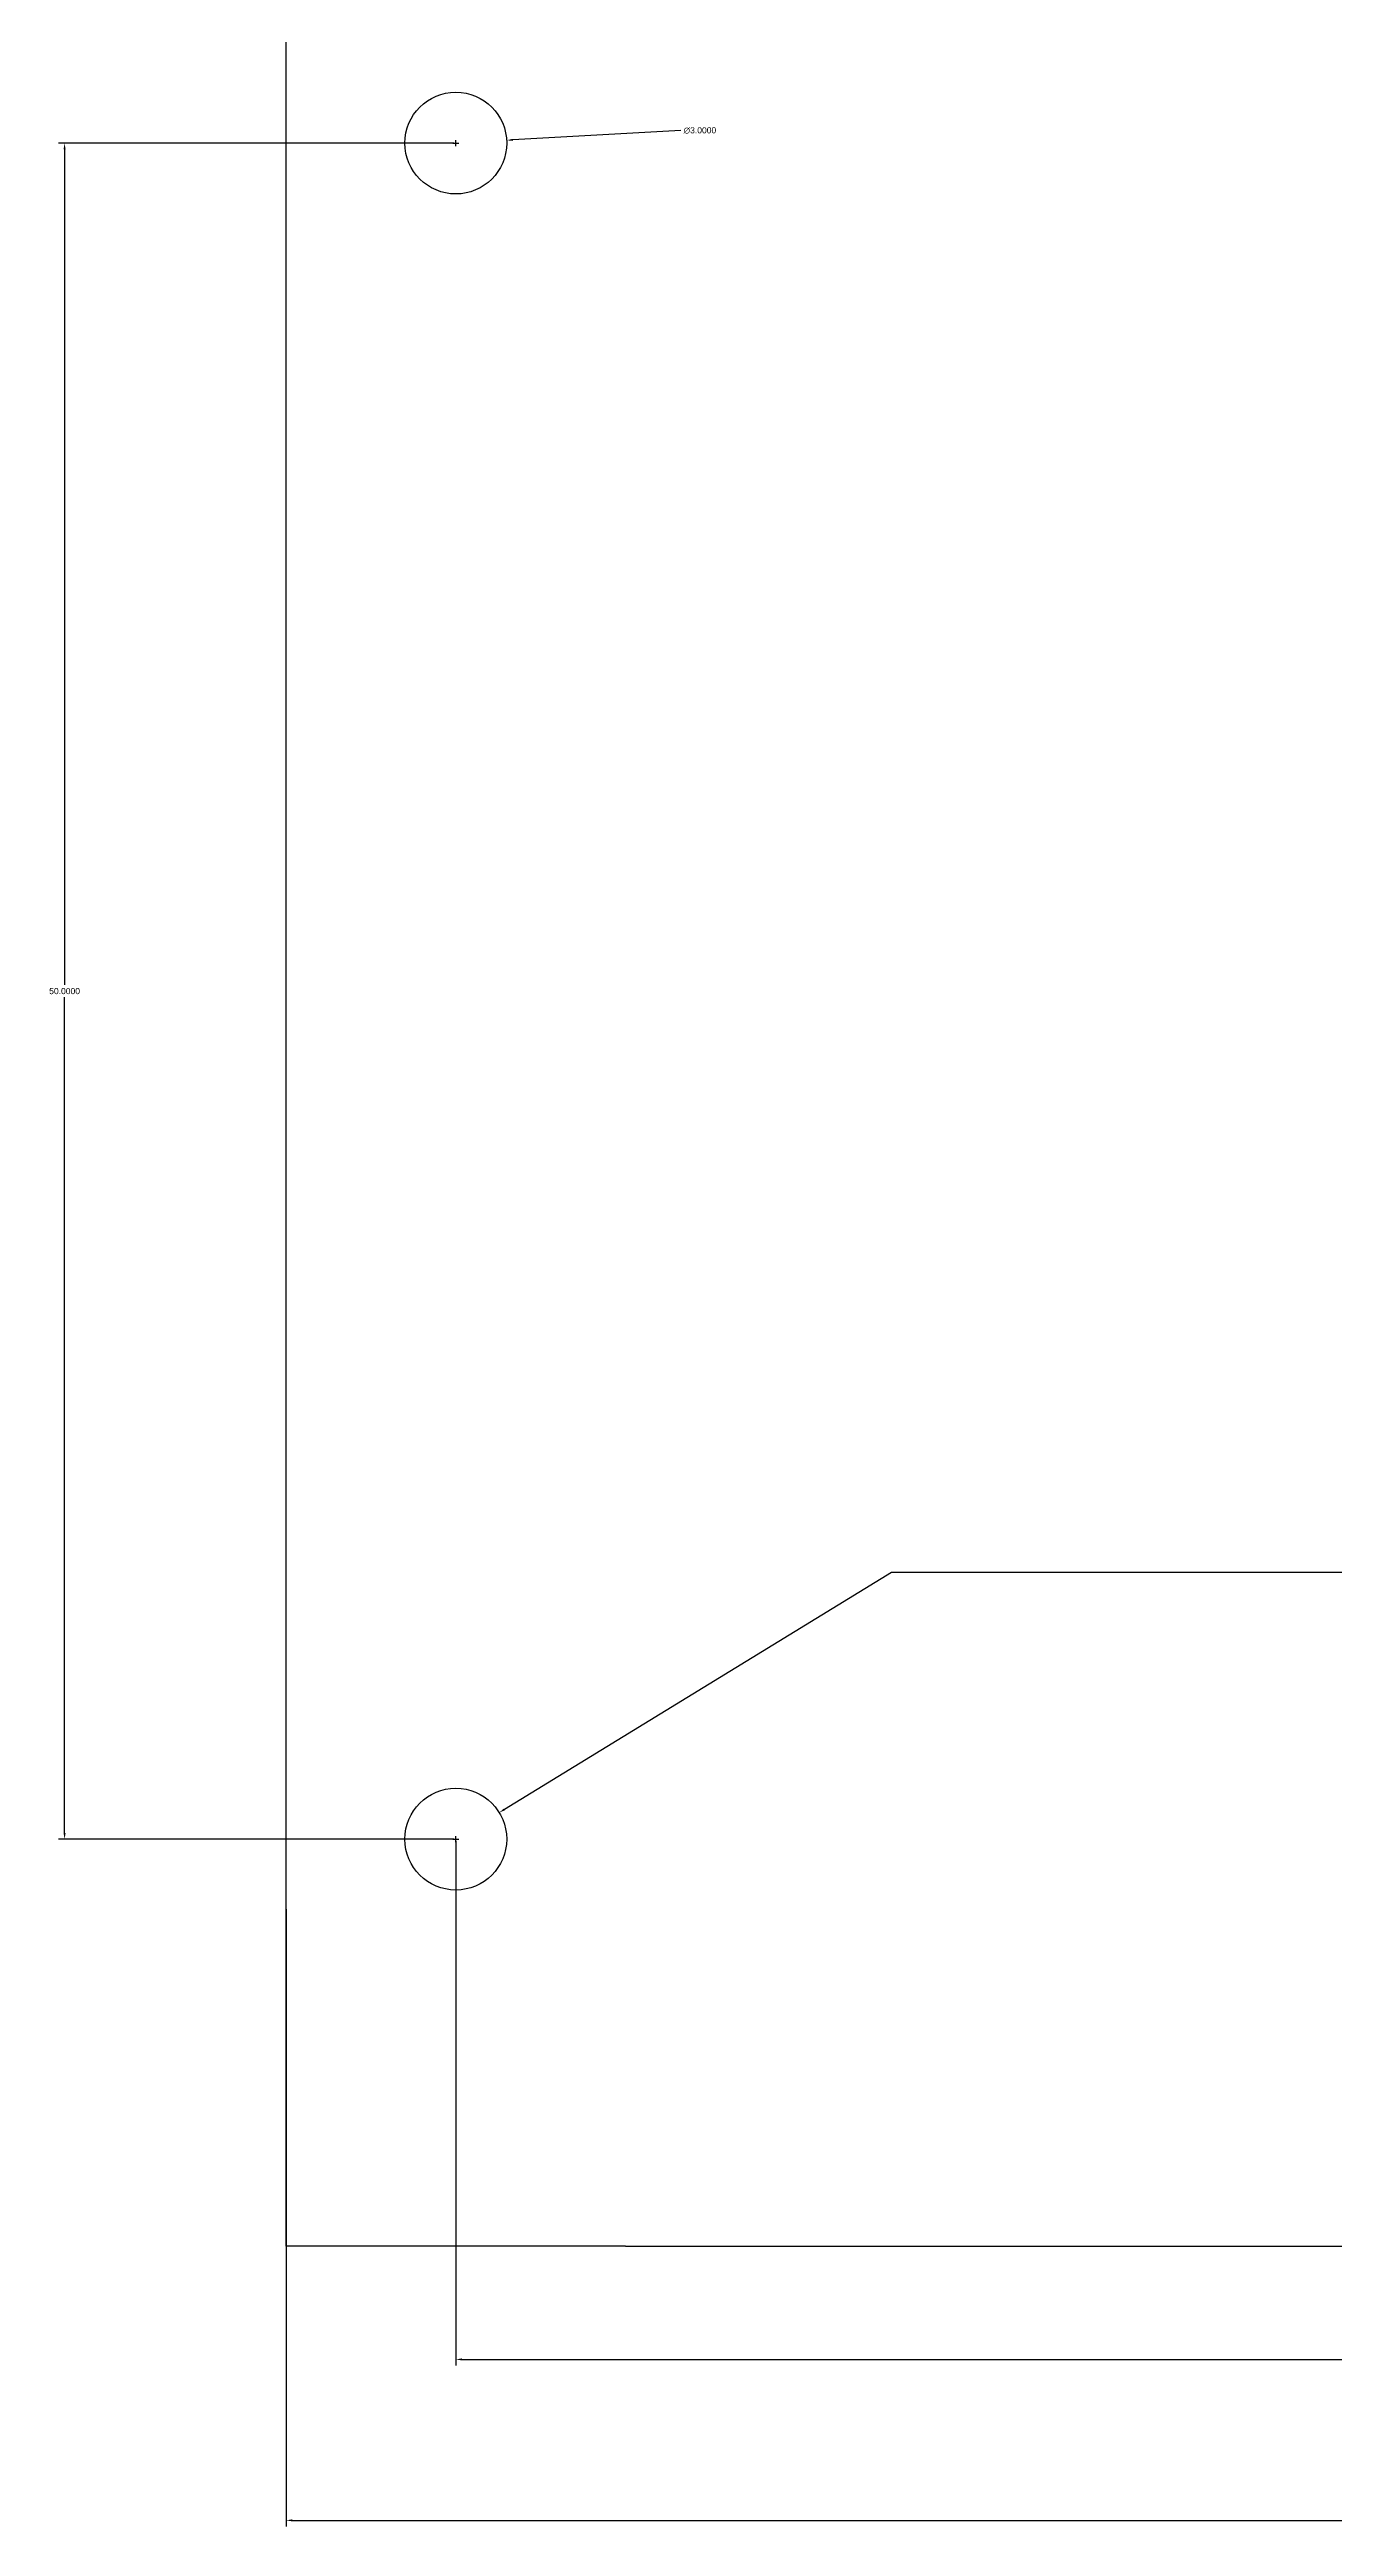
# Model space of a CAD drawing. Header units: millimetres. Extents: x 2536 to 2688, y 1640 to 1766.
# Drawn here: x 2536.1 to 2573.9, y 1640.1 to 1713.1 of the extents above; entities that cross this region are included whole.
import ezdxf

# ---------------------------------------------------------------- set-up
doc = ezdxf.new("R2010")
doc.units = ezdxf.units.MM
doc.styles.get("Standard").update_dxf_attribs({"font": 'arial.ttf'})
doc.dimstyles.get("Standard").update_dxf_attribs({"dimtxt": 0.18, "dimasz": 0.18, "dimexe": 0.18, "dimexo": 0.0625, "dimgap": 0.09, "dimtad": 0, "dimtih": 1, "dimtoh": 1, "dimdec": 4, "dimzin": 0, "dimdsep": 46, "dimtxsty": 'Standard', "dimcen": 0.09, "dimadec": 0, "dimazin": 0, "dimtfac": 1, "dimtdec": 4, "dimtofl": 0, "dimtmove": 0, "dimatfit": 3, "dimfxl": 1, "dimtolj": 1, "dimtzin": 0, "dimarcsym": 0})

# ---------------------------------------------------------------- blocks, each defined once
blk = doc.blocks.new('*D21')
at = {"color": 0, "lineweight": -2, "transparency": 16777216}
for p, q in [((2547.955, 1710.364), (2548.135, 1710.364)), ((2548.045, 1710.274), (2548.045, 1710.454)), ((2554.679, 1710.737), (2549.722, 1710.459))]:
    blk.add_line(p, q, dxfattribs=at)
at = {"color": 0, "transparency": 16777216}
blk.add_solid([(2549.72, 1710.489), (2549.724, 1710.429), (2549.542, 1710.449)], dxfattribs=at)
at = {"layer": 'Defpoints', "color": 0, "transparency": 16777216}
for p in [(2546.547, 1710.28), (2549.542, 1710.449)]:
    blk.add_point(p, dxfattribs=at)
at = {"color": 0, "transparency": 16777216, "insert": (2555.24, 1710.737), "char_height": 0.18, "attachment_point": 5}
blk.add_mtext('\\A1;∅3.0000', dxfattribs=at)
blk = doc.blocks.new('*D22')
at = {"color": 0, "lineweight": -2, "transparency": 16777216}
for p, q in [((2547.982, 1710.364), (2536.331, 1710.364)), ((2536.511, 1710.184), (2536.511, 1685.546)), ((2536.511, 1660.544), (2536.511, 1685.182)), ((2547.982, 1660.364), (2536.331, 1660.364))]:
    blk.add_line(p, q, dxfattribs=at)
at = {"color": 0, "transparency": 16777216}
for points in [[(2536.481, 1710.184), (2536.541, 1710.184), (2536.511, 1710.364)], [(2536.481, 1660.544), (2536.541, 1660.544), (2536.511, 1660.364)]]:
    blk.add_solid(points, dxfattribs=at)
at = {"layer": 'Defpoints', "color": 0, "transparency": 16777216}
for p in [(2548.045, 1710.364), (2536.511, 1660.364), (2548.045, 1660.364)]:
    blk.add_point(p, dxfattribs=at)
at = {"color": 0, "transparency": 16777216, "insert": (2536.511, 1685.364), "char_height": 0.18, "attachment_point": 5}
blk.add_mtext('\\A1;50.0000', dxfattribs=at)
blk = doc.blocks.new('*D25')
at = {"color": 0, "lineweight": -2, "transparency": 16777216}
for p, q in [((2548.045, 1660.302), (2548.045, 1644.846)), ((2674.045, 1660.302), (2674.045, 1644.846)), ((2548.225, 1645.026), (2610.45, 1645.026)), ((2673.865, 1645.026), (2611.639, 1645.026))]:
    blk.add_line(p, q, dxfattribs=at)
at = {"color": 0, "transparency": 16777216}
for points in [[(2548.225, 1645.056), (2548.225, 1644.996), (2548.045, 1645.026)], [(2673.865, 1645.056), (2673.865, 1644.996), (2674.045, 1645.026)]]:
    blk.add_solid(points, dxfattribs=at)
at = {"layer": 'Defpoints', "color": 0, "transparency": 16777216}
for p in [(2548.045, 1660.364), (2674.045, 1660.364), (2674.045, 1645.026)]:
    blk.add_point(p, dxfattribs=at)
at = {"color": 0, "transparency": 16777216, "insert": (2611.045, 1645.026), "char_height": 0.18, "attachment_point": 5}
blk.add_mtext('\\A1;126.0000', dxfattribs=at)
blk = doc.blocks.new('*D26')
at = {"color": 0, "lineweight": -2, "transparency": 16777216}
for p, q in [((2543.045, 1658.302), (2543.045, 1640.102)), ((2679.045, 1658.302), (2679.045, 1640.102)), ((2543.225, 1640.282), (2610.45, 1640.282)), ((2678.865, 1640.282), (2611.639, 1640.282))]:
    blk.add_line(p, q, dxfattribs=at)
at = {"color": 0, "transparency": 16777216}
for points in [[(2543.225, 1640.312), (2543.225, 1640.252), (2543.045, 1640.282)], [(2678.865, 1640.312), (2678.865, 1640.252), (2679.045, 1640.282)]]:
    blk.add_solid(points, dxfattribs=at)
at = {"layer": 'Defpoints', "color": 0, "transparency": 16777216}
for p in [(2543.045, 1658.364), (2679.045, 1658.364), (2679.045, 1640.282)]:
    blk.add_point(p, dxfattribs=at)
at = {"color": 0, "transparency": 16777216, "insert": (2611.045, 1640.282), "char_height": 0.18, "attachment_point": 5}
blk.add_mtext('\\A1;136.0000', dxfattribs=at)
blk = doc.blocks.new('*D29')
at = {"color": 0, "lineweight": -2, "transparency": 16777216}
for p, q in [((2560.893, 1668.225), (2549.478, 1661.241)), ((2586.782, 1668.225), (2560.893, 1668.225)), ((2547.955, 1660.364), (2548.135, 1660.364)), ((2548.045, 1660.274), (2548.045, 1660.454))]:
    blk.add_line(p, q, dxfattribs=at)
at = {"color": 0, "transparency": 16777216}
blk.add_solid([(2549.462, 1661.267), (2549.493, 1661.216), (2549.324, 1661.147)], dxfattribs=at)
at = {"layer": 'Defpoints', "color": 0, "transparency": 16777216}
for p in [(2549.324, 1661.147), (2546.765, 1659.582)]:
    blk.add_point(p, dxfattribs=at)
at = {"color": 0, "transparency": 16777216, "insert": (2587.343, 1668.225), "char_height": 0.18, "attachment_point": 5}
blk.add_mtext('\\A1;∅3.0000', dxfattribs=at)
blk = doc.blocks.new('*D30')
at = {"color": 0, "lineweight": -2, "transparency": 16777216}
for p, q in [((2543.045, 1745.927), (2543.045, 1765.956)), ((2550.293, 1758.419), (2553.09, 1763.264))]:
    blk.add_line(p, q, dxfattribs=at)
for start, end in [(75.79247, 89.48204), (60.51796, 74.20458)]:
    blk.add_arc((2543.045, 1745.864), 19.911, start, end, dxfattribs=at)
at = {"color": 0, "transparency": 16777216}
for points in [[(2543.225, 1765.745), (2543.225, 1765.805), (2543.045, 1765.776)], [(2552.859, 1763.224), (2552.829, 1763.171), (2553, 1763.108)]]:
    blk.add_solid(points, dxfattribs=at)
at = {"layer": 'Defpoints', "color": 0, "transparency": 16777216}
for p in [(2549.855, 1764.575), (2550.262, 1758.364), (2543.045, 1745.864), (2543.045, 1745.864), (2543.045, 1658.364)]:
    blk.add_point(p, dxfattribs=at)
at = {"color": 0, "transparency": 16777216, "insert": (2548.198, 1765.097), "char_height": 0.18, "attachment_point": 5}
blk.add_mtext('\\A1;30°', dxfattribs=at)

msp = doc.modelspace()

# ---------------------------------------------------------------- linework, layer by layer
for p, q in [((2543.04467, 1658.36438), (2543.04467, 1745.86438)), ((2553.04467, 1648.36438), (2679.04467, 1648.36438))]:
    msp.add_line(p, q)
at = {"linetype": 'ByBlock'}
for p, q in [((2543.04467, 1648.36438), (2543.04467, 1660.36438)), ((2553.04467, 1648.36438), (2543.04467, 1648.36438))]:
    msp.add_line(p, q, dxfattribs=at)
for centre in [(2548.04467, 1710.36438), (2548.04467, 1660.36438)]:
    msp.add_circle(centre, 1.5)

# ---------------------------------------------------------------- dimensions: what is measured, and where the dimension line sits
dim = msp.add_angular_dim_2l(base=(2549.85478, 1764.57501), line1=((2543.04467, 1658.36438), (2543.04467, 1745.86438)), line2=((2543.04467, 1745.86438), (2550.26155, 1758.36438)), dimstyle='Standard')
dim.commit()
dim.dimension.update_dxf_attribs({"geometry": '*D30', "text_midpoint": (2548.19813, 1765.09735)})
dim = msp.add_linear_dim(base=(2536.51127, 1660.36438), p1=(2548.04467, 1710.36438), p2=(2548.04467, 1660.36438), angle=90, dimstyle='Standard')
dim.commit()
dim.dimension.update_dxf_attribs({"geometry": '*D22', "text_midpoint": (2536.51127, 1685.36438)})
for p1, p2, picture, middle in [((2546.54703, 1710.28024), (2549.54231, 1710.44852), '*D21', (2554.67892, 1710.73709)), ((2546.76513, 1659.58157), (2549.32421, 1661.14718), '*D29', (2587.34306, 1668.22482))]:
    dim = msp.add_diameter_dim_2p(p1=p1, p2=p2, dimstyle='Standard')
    dim.commit()
    dim.dimension.update_dxf_attribs({"geometry": picture, "text_midpoint": middle, "dimtype": 163})
for base, p1, p2, picture, middle in [((2674.04467, 1645.02617), (2548.04467, 1660.36438), (2674.04467, 1660.36438), '*D25', (2611.04467, 1645.02617)), ((2679.04467, 1640.2819), (2543.04467, 1658.36438), (2679.04467, 1658.36438), '*D26', (2611.04467, 1640.2819))]:
    dim = msp.add_linear_dim(base=base, p1=p1, p2=p2, dimstyle='Standard')
    dim.commit()
    dim.dimension.update_dxf_attribs({"geometry": picture, "text_midpoint": middle})

doc.saveas('drawing.dxf')
